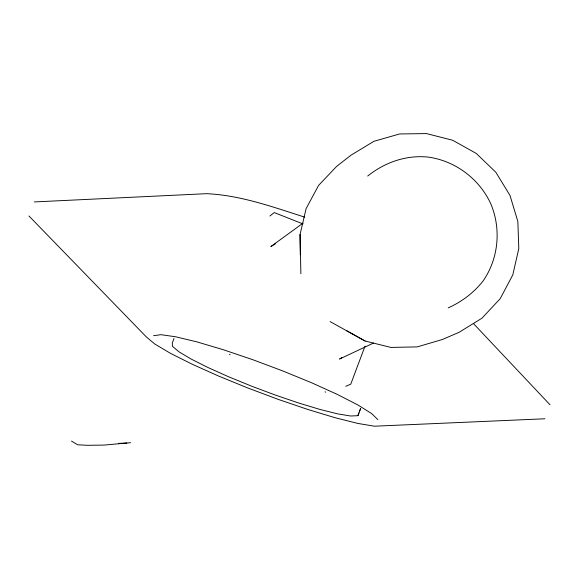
<?xml version="1.0" encoding="UTF-8"?>
<svg xmlns="http://www.w3.org/2000/svg" width="579" height="579" viewBox="0 0 579 579"><rect width="100%" height="100%" fill="white"/><g stroke="black" fill="none" stroke-linecap="round" stroke-linejoin="round"><path stroke-width="0.87" d="M300.877 273.758L300.052 234.459L306.103 208.628L318.602 185.396L336.674 166.347L350.975 155.201L373.875 141.312L399.64 133.952L426.491 133.59L452.633 140.241L476.278 153.442L495.856 172.289L510.027 195.507L517.858 221.533L518.798 248.615L512.784 274.916L500.213 298.663L481.909 318.233L459.111 332.288L442.414 339.497L417.22 346.893L390.861 347.422L365.132 341.024L330.066 321.562M365.002 346.17L350.751 384.188L345.743 386.302M173.997 338.549L172.289 343.036L172.448 346.293L178.868 351.743L191.012 358.987L207.991 367.527L228.669 376.799L251.684 386.207L275.59 395.153L298.851 403.071L320.006 409.447L337.651 413.869L350.599 416.004L357.909 415.686L360.652 408.376L359.581 411.213M357.909 415.686L358.966 412.878M269.85 216.025L274.258 212.573L302.86 223.885M303.027 223.139L270.849 246.567L275.459 243.759M367.716 176.038C384.709 162.381 406.132 154.868 428.026 157.068C455.188 160.774 479.05 178.658 490.637 203.446C501.349 228.539 498.736 258.198 483.248 280.735C473.977 292.641 461.941 301.695 448.218 307.876M341.834 357.627L339.54 359.038L373.549 343.029M153.573 335.711L160.919 334.691L175.618 336.768L196.766 341.842L222.937 349.607L252.256 359.516L282.581 370.857L311.647 382.784L337.311 394.408L357.742 404.887L371.537 413.486L377.863 419.623M130.579 442.696L103.894 445.092L87.255 445.302L77.615 444.773L71.492 441.075M126.83 443.029L118.63 443.376M34.378 201.926L206.392 193.683C240.292 195.145 272.637 206.92 304.67 217.125M544.904 418.776L374.389 426.202L357.684 423.401L335.053 417.705L308.042 409.541L278.398 399.445L247.964 388.053L218.638 376.075L192.25 364.256L170.487 353.342L154.825 344.042L146.415 337L28.95 215.974M229.458 354.464L230.181 354.71M325.022 391.853L325.659 392.142M346.705 330.761L365.132 341.024M473.376 323.487L550.05 404.815M300.052 234.459L300.284 254.746"/></g></svg>
